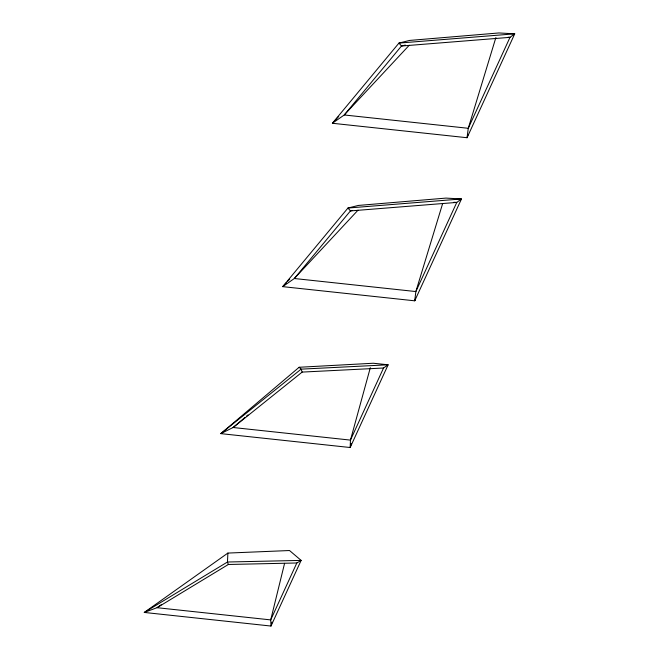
<?xml version="1.0" encoding="UTF-8"?>
<svg xmlns="http://www.w3.org/2000/svg" width="659" height="659" viewBox="0 0 659 659"><rect width="100%" height="100%" fill="white"/><g stroke="black" fill="none" stroke-linecap="round" stroke-linejoin="round"><path stroke-width="0.99" d="M227.89 553.074L227.47 562.012L228.352 564.483L296.83 562.984L301.13 560.397L289.523 550.529L227.89 553.074L144.263 612.442L270.997 626.05L301.13 560.397L227.47 562.012L144.263 612.442L157.056 607.697L228.352 564.483M284.581 563.354L270.709 619.897L270.997 626.05L271.978 622.071M370.333 367.656L350.456 440.105L350.168 447.519L220.79 433.63L299.145 367.269L373.291 363.241L388.135 364.789L350.168 447.519L351.255 443.548M442.634 203.606L415.862 291.558L414.725 300.817L282.711 286.64L347.952 208.038L358.389 205.435L445.995 198.095L461.473 198.96L414.725 300.817L415.327 298.856M495.889 37.547L468.269 128.291L467.058 137.723L332.391 123.266L398.95 43.09L409.593 40.43L498.954 32.95L514.737 33.831L467.058 137.723L467.948 134.782M383.538 368.01L350.456 440.105L233.113 427.51L220.79 433.63L301.122 369.147L388.135 364.789L383.538 368.01L302.16 372.088L233.113 427.51L244.86 417.559M296.83 562.984L270.709 619.897L157.056 607.697L161.224 604.74M338.71 116.486L332.391 123.266L344.253 114.971L409.247 45.24M286.212 282.884L282.711 286.64L294.334 278.51L358.018 210.172M287.612 281.377L289.713 279.128M246.433 416.233L247.998 414.906M405.318 45.067L401.488 46.023L344.253 114.971L468.269 128.291L510.008 37.341L514.737 33.831L398.95 43.09L401.488 46.023L510.008 37.341L508.04 37.233M352.326 210.443L350.448 210.913L294.334 278.51L415.862 291.558L456.778 202.412L461.473 198.96L347.952 208.038L350.448 210.913L456.778 202.412L453.87 202.247M299.145 367.269L301.122 369.147L302.16 372.088"/></g></svg>
